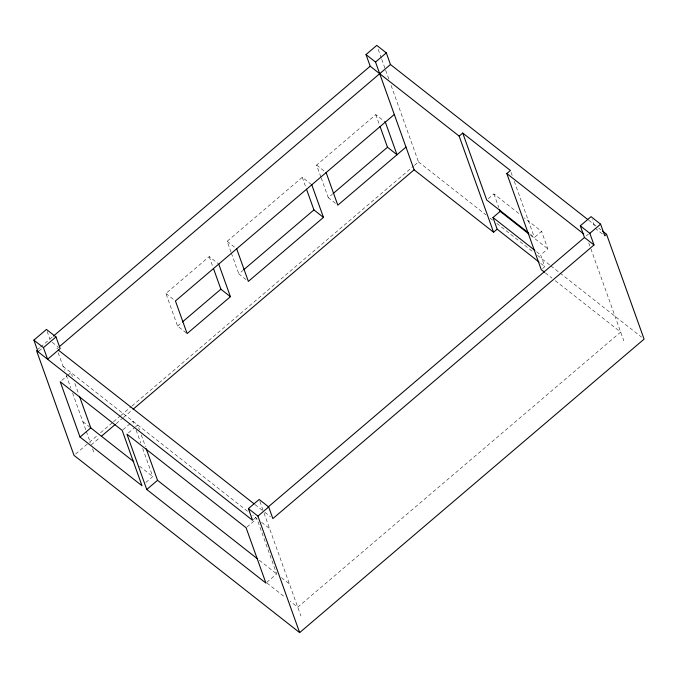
<?xml version="1.0" encoding="UTF-8"?>
<svg xmlns="http://www.w3.org/2000/svg" width="678" height="678" viewBox="0 0 678 678"><rect width="100%" height="100%" fill="white"/><g stroke="black" fill="none" stroke-linecap="round" stroke-linejoin="round"><path stroke-width="0.51" stroke-dasharray="3.39 2.54" d="M38.095 349.153L39.705 347.78M40.511 347.094L52.604 336.796M38.858 351.111L41.994 348.433M56.782 348.848L58.571 347.314M61.757 380.426L67.139 375.832M67.902 375.18L70.978 372.561L72.393 376.51M186.323 332.957L177.585 326.093L165.907 293.481L209.205 256.589L217.943 263.454M231.037 252.174L227.147 241.309L302.252 177.305L310.99 184.17M320.847 176.933L316.601 165.076L375.807 114.633L385.341 122.116M177.585 326.093L181.594 322.677M245.97 279.531L238.817 273.912L242.817 270.514M335.432 203.307L328.279 197.688L332.279 194.281M75.631 454.006L88.513 443.031M89.318 442.344L97.361 435.488M100.581 432.75L112.658 422.462M113.463 421.775L119.896 416.292M120.701 415.606L131.168 406.69M131.973 406.003L413.656 166M414.461 165.313L418.479 161.889L391.028 85.216M91.191 444.954L100.047 437.412M116.158 423.682L122.599 418.199M123.404 417.512L132.261 409.961M122.947 429.75L132.947 421.241L134.363 425.191M128.489 432.844L134.634 427.606M135.405 426.945L137.71 424.979L139.482 429.92M145.838 482.473L152.762 476.575L142.499 447.921M488.321 198.679L493.906 193.925L519.382 213.934M530.281 234.249L534.391 237.478L541.569 231.368L524.306 217.808M542.663 268.437L544.815 266.607L540.646 254.953L547.824 248.843L541.569 231.368M253.335 519.619L256.411 517M586.258 235.952L588.504 234.046M246.885 527.111L256.877 518.594L252.741 515.339M266.691 582.444L276.692 573.927L256.877 518.594M588.699 220.24L596.191 226.13M598.615 228.037L600.996 229.901M602.378 233.927L595.233 228.316L592.106 219.579M530.569 235.283L547.824 248.843M536.535 251.724L540.646 254.953M418.479 161.889L485.914 214.867M490.084 218.13L492.575 220.096M496.745 223.367L533.374 252.14M537.535 255.411L550.028 265.217M550.858 265.878L559.18 272.412M560.011 273.065L641.6 337.161M540.713 263.378L544.815 266.607M545.366 272.912L551.985 278.116M555.299 280.709L620.675 332.067L297.744 607.208L290.252 601.327M316.601 165.076L326.135 172.568M227.147 241.309L235.088 247.546M165.907 293.481L175.441 300.973M52.214 342.322L57.783 346.695M255.03 504.585L262.505 510.449M264.92 512.348L270.48 516.721M63.037 366.323L248.606 512.093M261.64 522.331L269.59 528.577M82.852 421.657L90.793 427.894M139.541 466.193L152.762 476.575M259.31 560.274L276.692 573.927M281.455 577.673L289.404 583.911M266.929 583.004L285.252 597.394M588.741 242.894L590.521 247.843M590.877 248.834L623.802 340.805M511.11 172.466L512.17 175.416M514.288 181.331L534.391 237.478M493.906 193.925L498.771 207.51M378.197 49.375L381.409 58.333M381.765 59.333L385.324 69.292M385.68 70.283L388.892 79.241M375.807 114.633L379.697 125.506M321.202 177.924L328.279 197.688M302.252 177.305L305.786 187.187M231.393 253.165L238.817 273.912M209.205 256.589L212.739 266.471M259.852 501.389L262.979 510.127M264.03 513.043L300.871 615.946M141.253 434.861L145.499 446.717M136.134 430.132L140.727 442.98M74.877 383.434L78.767 394.299M58.172 352.73L64.452 370.273M66.224 375.214L70.817 388.062M72.588 393.003L85.979 430.394M86.326 431.369L90.496 443.014M92.581 448.836L94.318 453.692M47.155 331.364L49.935 339.136"/><path stroke-width="1.02" d="M499.466 209.451L500.161 211.4L492.982 217.511L497.152 229.164L493.567 232.215L459.15 136.108L370.18 66.215L366.01 54.562L376.773 45.392L386.307 52.876L390.477 64.529L587.868 219.587M33.9 340.127L46.46 329.423L55.994 336.915L60.164 348.568L47.604 359.264L43.434 347.619L33.9 340.127L38.07 351.78M53.409 336.11L370.18 66.215M493.567 232.215L414.122 169.814L375.536 62.054L386.307 52.876M43.434 347.619L55.994 336.915M59.376 346.627L390.477 64.529M394.308 114.472L175.441 300.973L187.111 333.584L230.41 296.693L218.74 264.081M182.39 321.991L220.884 289.201L213.451 268.454M243.614 269.827L313.931 209.917L306.498 189.162M333.084 193.603L387.485 147.245L380.053 126.489M311.787 184.797L323.465 217.409L248.351 281.404L236.681 248.792M405.986 147.092L337.814 205.18L326.135 172.568M80.029 437.073L60.215 381.731L122.184 430.411L141.999 485.745L80.029 437.073L90.793 427.894L79.47 396.274M101.658 436.039L115.353 424.369M133.066 409.275L414.122 169.814M459.15 136.108L462.743 133.049L510.407 170.492L506.822 173.551L541.23 269.658L544.544 272.259M146.762 489.491L126.947 434.157L246.114 527.764L265.929 583.097L146.762 489.491L157.525 480.321L146.202 448.7M606.556 234.274L644.1 339.119L299.642 632.608L74.021 455.379L36.485 350.526L252.563 520.272L248.394 508.619L259.157 499.449L268.691 506.941L272.861 518.594L594.004 244.97L589.826 233.325L580.3 225.833L591.063 216.663L600.589 224.155L604.768 235.8L606.556 234.274L602.589 231.156M268.157 506.983L584.47 237.486L580.3 225.833M299.642 632.608L257.928 516.111L268.691 506.941M589.826 233.325L600.589 224.155M366.01 54.562L375.536 62.054M506.822 173.551L583.775 234.003M584.47 237.486L594.004 244.97M528.637 232.961L486.728 200.035L462.743 133.049M500.161 211.4L528.925 233.995M492.982 217.511L534.9 250.436M497.152 229.164L539.069 262.081M387.485 147.245L397.02 154.737L385.341 122.116M313.931 209.917L323.465 217.409M220.884 289.201L230.41 296.693M58.367 350.094L254.199 503.932M248.394 508.619L257.928 516.111M90.793 427.894L133.761 461.65M157.525 480.321L257.657 558.977"/></g></svg>
